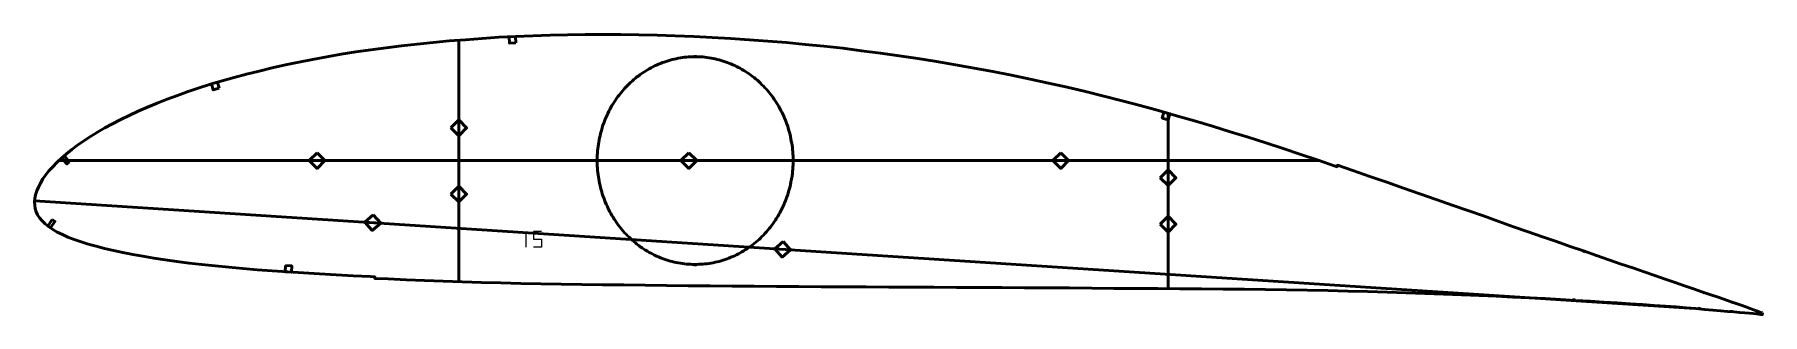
# Model space of a CAD drawing. Header units: metres. Extents: x 9 to 1105, y 102 to 280.
import ezdxf

# ---------------------------------------------------------------- set-up
doc = ezdxf.new("R2010")
doc.units = ezdxf.units.M
doc.layers.add('Layer', color=1, linetype='Continuous', lineweight=50)
doc.layers.add('NumLabel', color=1, linetype='Continuous', lineweight=15)

msp = doc.modelspace()

# ---------------------------------------------------------------- linework, layer by layer
at = {"layer": 'Layer', "color": 7}
for p, q in [((278, 123.1), (278, 276.5)), ((278, 214.8), (278, 226.8)), ((728, 118.6), (728, 230.1)), ((24.3, 200), (823.7, 200)), ((182.1, 200), (194.1, 200)), ((418, 200), (430, 200)), ((653.9, 200), (665.9, 200)), ((728, 183.1), (728, 195.1)), ((278, 172.7), (278, 184.7)), ((9, 174.5), (1061.9, 106)), ((728, 153.6), (728, 165.6)), ((217.5, 160.9), (229.5, 160.2)), ((477.5, 144), (489.5, 143.3))]:
    msp.add_line(p, q, dxfattribs=at)
at = {"layer": 'Layer'}
for p, q in [((428, 266), (428, 267)), ((365.8, 200), (364.8, 200)), ((490.2, 200), (491.2, 200)), ((991.8, 142.5), (991.4, 141.6)), ((428, 134), (428, 133)), ((985.5, 112.3), (985.4, 111.3)), ((1067.4, 116.5), (1067.1, 115.5)), ((1086.3, 110), (1086, 109)), ((1065.3, 106.8), (1065.2, 105.8)), ((1085.2, 105), (1085.2, 104))]:
    msp.add_line(p, q, dxfattribs=at)
for points in [[(1104.9, 103.3), (1104.6, 103.4), (1104, 103.6), (1102.9, 104), (1101.4, 104.6), (1099.5, 105.3), (1097.3, 106.1), (1094.6, 107), (1091.7, 108.1), (1088.4, 109.2), (1084.7, 110.5), (1080.7, 111.9), (1076.4, 113.4), (1071.7, 115), (1066.7, 116.7), (1061.3, 118.6), (1055.7, 120.5), (1049.7, 122.5), (1043.4, 124.7), (1036.8, 126.9), (1030, 129.3), (1022.8, 131.8), (1015.4, 134.3), (1007.7, 137), (999.8, 139.7), (991.6, 142.6), (983.2, 145.5), (974.5, 148.5), (965.6, 151.6), (956.5, 154.8), (947.2, 158), (937.8, 161.4), (928.1, 164.8), (918.2, 168.2), (908.2, 171.7), (898.1, 175.3), (887.7, 178.9), (877.3, 182.5), (866.7, 186.2), (856.1, 189.9), (845.3, 193.7), (835.5, 197), (835.2, 196.1), (834.1, 196.5), (823.2, 200.2), (812.2, 203.9), (801.1, 207.6), (790, 211.2), (778.8, 214.8), (767.5, 218.3), (756.2, 221.8), (744.8, 225.2), (733.4, 228.5), (721.9, 231.8), (710.4, 235), (698.8, 238), (687.3, 241), (675.7, 243.9), (664, 246.6), (652.2, 249.2), (640.5, 251.8), (628.6, 254.2), (616.8, 256.6), (605, 258.8), (593.1, 260.9), (581.2, 262.9), (569.3, 264.8), (557.4, 266.6), (545.5, 268.3), (533.6, 269.8), (521.6, 271.3), (509.7, 272.6), (497.8, 273.8), (486, 274.9), (474.1, 275.9), (462.3, 276.8), (450.5, 277.6), (438.8, 278.2), (427.1, 278.8), (415.4, 279.2), (403.8, 279.6), (392.3, 279.8), (380.9, 280), (369.5, 280.1), (358.3, 280), (347.1, 279.8), (336, 279.6), (325, 279.2), (314.1, 278.8), (303.4, 278.3), (292.8, 277.6), (282.3, 276.8), (272, 276), (261.7, 275), (251.6, 274), (241.6, 272.9), (231.9, 271.7), (222.3, 270.4), (212.8, 269), (203.4, 267.5), (194.3, 265.9), (185.3, 264.3), (176.6, 262.6), (168, 260.8), (159.6, 258.9), (151.4, 256.9), (143.3, 254.9), (135.5, 252.8), (127.9, 250.7), (120.5, 248.5), (113.3, 246.2), (106.3, 243.9), (99.6, 241.4), (93, 239), (86.7, 236.5), (80.5, 233.9), (74.7, 231.4), (69, 228.7), (63.6, 226.1), (58.4, 223.4), (53.5, 220.8), (48.8, 218), (44.4, 215.3), (40.2, 212.6), (36.2, 209.8), (32.5, 207.1), (29.1, 204.3), (26, 201.6), (23.1, 198.8), (20.4, 196.1), (18, 193.4), (15.9, 190.8), (14.1, 188.3), (12.6, 185.7), (11.3, 183.2), (10.3, 180.7), (9.6, 178.3), (9.1, 176), (8.9, 173.6), (9, 171.6), (9.3, 169.5), (9.9, 167.5), (10.8, 165.6), (12.1, 163.7), (13.7, 161.7), (15.6, 159.9), (17.8, 158.1), (20.4, 156.3), (23.3, 154.6), (26.6, 153), (30.1, 151.4), (34.1, 149.9), (38.4, 148.4), (43, 147), (48, 145.6), (53.3, 144.2), (59, 142.9), (64.9, 141.6), (71.2, 140.4), (77.7, 139.2), (84.6, 138.1), (91.8, 137), (99.2, 135.9), (107, 134.9), (115.1, 134), (123.4, 133.1), (132.1, 132.3), (141, 131.5), (150.2, 130.7), (159.7, 130), (169.5, 129.3), (179.5, 128.6), (189.7, 128), (200.3, 127.4), (211, 126.8), (222, 126.3), (224.8, 126.1), (224.7, 125.1), (233.2, 124.8), (244.6, 124.3), (256.3, 123.8), (268.1, 123.4), (280.2, 123), (292.4, 122.6), (304.8, 122.3), (317.4, 122), (330.1, 121.7), (343, 121.5), (356.1, 121.3), (369.3, 121.1), (382.7, 121), (396.2, 120.8), (409.9, 120.7), (423.6, 120.5), (437.5, 120.4), (451.4, 120.3), (465.4, 120.2), (479.6, 120.1), (493.8, 120), (508, 119.8), (522.2, 119.8), (536.5, 119.7), (550.9, 119.6), (565.2, 119.5), (579.5, 119.5), (593.9, 119.4), (608.3, 119.4), (622.6, 119.3), (637, 119.2), (651.2, 119.1), (665.5, 119.1), (679.6, 119), (693.7, 118.8), (707.7, 118.7), (721.6, 118.7), (735.5, 118.6), (749.2, 118.5), (762.9, 118.4), (776.4, 118.3), (789.8, 118.1), (803.1, 117.9), (816.3, 117.7), (829.3, 117.4), (842, 117.1), (854.6, 116.8), (867, 116.4), (879.1, 116), (891, 115.6), (902.7, 115.1), (914.1, 114.7), (925.3, 114.2), (936.2, 113.8), (946.8, 113.3), (957.2, 112.8), (967.3, 112.3), (977, 111.7), (986.5, 111.2), (995.7, 110.7), (1004.5, 110.1), (1013, 109.6), (1021.2, 109.1), (1029, 108.5), (1036.5, 108), (1043.6, 107.5), (1050.4, 107), (1056.8, 106.5), (1062.8, 106), (1068.4, 105.5), (1073.6, 105), (1078.5, 104.6), (1082.9, 104.2), (1087, 103.9), (1090.7, 103.5), (1094, 103.2), (1096.8, 103), (1099.3, 102.8), (1101.3, 102.6), (1102.9, 102.4), (1104.1, 102.3), (1104.8, 102.3), (1105.1, 102.2)], [(490.2, 200), (490.1, 201.4), (490.1, 202.8), (490, 204.2), (489.9, 205.5), (489.8, 206.9), (489.7, 208.3), (489.5, 209.7), (489.3, 211), (489, 212.4), (488.8, 213.8), (488.5, 215.1), (488.2, 216.5), (487.9, 217.8), (487.5, 219.1), (487.1, 220.5), (486.7, 221.8), (486.2, 223.1), (485.8, 224.4), (485.3, 225.6), (484.7, 226.9), (484.2, 228.2), (483.6, 229.4), (483, 230.7), (482.4, 231.9), (481.8, 233.1), (481.1, 234.3), (480.4, 235.5), (479.7, 236.6), (479, 237.8), (478.2, 238.9), (477.4, 240), (476.6, 241.1), (475.8, 242.2), (475, 243.2), (474.1, 244.3), (473.2, 245.3), (472.3, 246.3), (471.4, 247.3), (470.4, 248.2), (469.5, 249.2), (468.5, 250.1), (467.5, 251), (466.5, 251.8), (465.4, 252.7), (464.4, 253.5), (463.3, 254.3), (462.2, 255.1), (461.1, 255.8), (460, 256.5), (458.9, 257.3), (457.7, 257.9), (456.6, 258.6), (455.4, 259.2), (454.3, 259.8), (453.1, 260.4), (451.9, 260.9), (450.7, 261.4), (449.4, 261.9), (448.2, 262.4), (447, 262.8), (445.7, 263.2), (444.5, 263.6), (443.2, 264), (441.9, 264.3), (440.6, 264.6), (439.4, 264.9), (438.1, 265.1), (436.8, 265.3), (435.5, 265.5), (434.2, 265.6), (432.9, 265.8), (431.6, 265.9), (430.3, 265.9), (429, 266), (427.7, 266), (426.4, 266), (425.1, 265.9), (423.8, 265.8), (422.5, 265.7), (421.2, 265.6), (419.9, 265.4), (418.6, 265.2), (417.3, 265), (416, 264.7), (414.7, 264.5), (413.4, 264.1), (412.2, 263.8), (410.9, 263.4), (409.7, 263), (408.4, 262.6), (407.2, 262.2), (406, 261.7), (404.7, 261.2), (403.5, 260.7), (402.3, 260.1), (401.2, 259.5), (400, 258.9), (398.8, 258.3), (397.7, 257.6), (396.5, 256.9), (395.4, 256.2), (394.3, 255.5), (393.2, 254.7), (392.2, 253.9), (391.1, 253.1), (390.1, 252.3), (389, 251.4), (388, 250.5), (387, 249.6), (386.1, 248.7), (385.1, 247.7), (384.2, 246.8), (383.2, 245.8), (382.4, 244.8), (381.5, 243.7), (380.6, 242.7), (379.8, 241.6), (379, 240.6), (378.2, 239.4), (377.4, 238.3), (376.7, 237.2), (375.9, 236), (375.2, 234.9), (374.6, 233.7), (373.9, 232.5), (373.3, 231.3), (372.7, 230), (372.1, 228.8), (371.5, 227.6), (371, 226.3), (370.5, 225), (370, 223.7), (369.5, 222.4), (369.1, 221.1), (368.7, 219.8), (368.3, 218.5), (368, 217.1), (367.7, 215.8), (367.4, 214.4), (367.1, 213.1), (366.8, 211.7), (366.6, 210.4), (366.4, 209), (366.3, 207.6), (366.1, 206.2), (366, 204.8), (365.9, 203.5), (365.9, 202.1), (365.8, 200.7), (365.8, 199.3), (365.9, 197.9), (365.9, 196.5), (366, 195.2), (366.1, 193.8), (366.3, 192.4), (366.4, 191), (366.6, 189.6), (366.8, 188.3), (367.1, 186.9), (367.4, 185.6), (367.7, 184.2), (368, 182.9), (368.3, 181.5), (368.7, 180.2), (369.1, 178.9), (369.5, 177.6), (370, 176.3), (370.5, 175), (371, 173.7), (371.5, 172.4), (372.1, 171.2), (372.7, 170), (373.3, 168.7), (373.9, 167.5), (374.6, 166.3), (375.2, 165.1), (375.9, 164), (376.7, 162.8), (377.4, 161.7), (378.2, 160.6), (379, 159.4), (379.8, 158.4), (380.6, 157.3), (381.5, 156.3), (382.4, 155.2), (383.2, 154.2), (384.2, 153.2), (385.1, 152.3), (386.1, 151.3), (387, 150.4), (388, 149.5), (389, 148.6), (390.1, 147.7), (391.1, 146.9), (392.2, 146.1), (393.2, 145.3), (394.3, 144.5), (395.4, 143.8), (396.5, 143.1), (397.7, 142.4), (398.8, 141.7), (400, 141.1), (401.2, 140.5), (402.3, 139.9), (403.5, 139.3), (404.7, 138.8), (406, 138.3), (407.2, 137.8), (408.4, 137.4), (409.7, 137), (410.9, 136.6), (412.2, 136.2), (413.4, 135.9), (414.7, 135.5), (416, 135.3), (417.3, 135), (418.6, 134.8), (419.9, 134.6), (421.2, 134.4), (422.5, 134.3), (423.8, 134.2), (425.1, 134.1), (426.4, 134), (427.7, 134), (429, 134), (430.3, 134.1), (431.6, 134.1), (432.9, 134.2), (434.2, 134.4), (435.5, 134.5), (436.8, 134.7), (438.1, 134.9), (439.4, 135.1), (440.6, 135.4), (441.9, 135.7), (443.2, 136), (444.5, 136.4), (445.7, 136.8), (447, 137.2), (448.2, 137.6), (449.4, 138.1), (450.7, 138.6), (451.9, 139.1), (453.1, 139.6), (454.3, 140.2), (455.4, 140.8), (456.6, 141.4), (457.7, 142.1), (458.9, 142.7), (460, 143.5), (461.1, 144.2), (462.2, 144.9), (463.3, 145.7), (464.4, 146.5), (465.4, 147.3), (466.5, 148.2), (467.5, 149), (468.5, 149.9), (469.5, 150.8), (470.4, 151.8), (471.4, 152.7), (472.3, 153.7), (473.2, 154.7), (474.1, 155.7), (475, 156.8), (475.8, 157.8), (476.6, 158.9), (477.4, 160), (478.2, 161.1), (479, 162.2), (479.7, 163.4), (480.4, 164.5), (481.1, 165.7), (481.8, 166.9), (482.4, 168.1), (483, 169.3), (483.6, 170.6), (484.2, 171.8), (484.7, 173.1), (485.3, 174.4), (485.8, 175.6), (486.2, 176.9), (486.7, 178.2), (487.1, 179.5), (487.5, 180.9), (487.9, 182.2), (488.2, 183.5), (488.5, 184.9), (488.8, 186.2), (489, 187.6), (489.3, 189), (489.5, 190.3), (489.7, 191.7), (489.8, 193.1), (489.9, 194.5), (490, 195.8), (490.1, 197.2), (490.1, 198.6), (490.2, 200)]]:
    msp.add_lwpolyline(points, close=True, dxfattribs=at)
for points in [[(314.2, 274.8), (310.2, 274.6), (310, 278.6), (314, 278.8), (314.2, 274.8)], [(126.1, 246), (122.3, 244.9), (121.2, 248.7), (125, 249.9), (126.1, 246)], [(728.1, 225.9), (724.3, 227), (725.4, 230.8), (729.2, 229.7), (728.1, 225.9)], [(273, 220.8), (278, 225.8), (283, 220.8), (278, 215.8), (273, 220.8)], [(30.9, 199.3), (29.4, 197.9), (26.1, 201.7), (27.6, 203), (30.9, 199.3)], [(188.1, 205), (193.1, 200), (188.1, 195), (183.1, 200), (188.1, 205)], [(424, 205), (429, 200), (424, 195), (419, 200), (424, 205)], [(659.9, 205), (664.9, 200), (659.9, 195), (654.9, 200), (659.9, 205)], [(723, 189.1), (728, 194.1), (733, 189.1), (728, 184.1), (723, 189.1)], [(273, 178.7), (278, 183.7), (283, 178.7), (278, 173.7), (273, 178.7)], [(223.8, 165.5), (228.5, 160.2), (223.1, 155.6), (218.5, 160.9), (223.8, 165.5)], [(723, 159.6), (728, 164.6), (733, 159.6), (728, 154.6), (723, 159.6)], [(20.1, 162.6), (21.8, 161.4), (19, 157.3), (17.3, 158.4), (20.1, 162.6)], [(483.8, 148.6), (488.5, 143.3), (483.1, 138.7), (478.5, 144), (483.8, 148.6)], [(168.1, 133.4), (172.1, 133.1), (171.9, 129.1), (167.9, 129.4), (168.1, 133.4)]]:
    msp.add_lwpolyline(points, dxfattribs=at)
at = {"layer": 'NumLabel', "color": 1}
for points in [[(320.5, 155), (320.5, 145)], [(330.5, 155), (325.5, 155), (325.5, 150), (330.5, 150), (330.5, 145), (325.5, 145)]]:
    msp.add_lwpolyline(points, dxfattribs=at)

doc.saveas('drawing.dxf')
